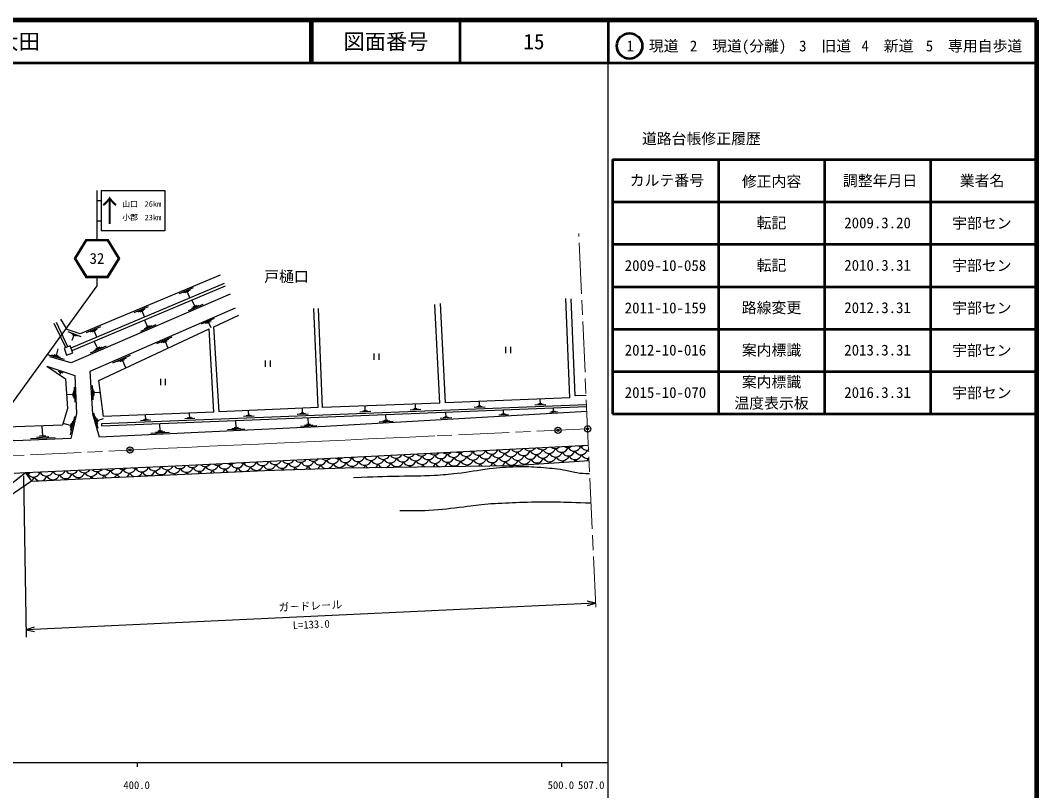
# Model space of a CAD drawing. Units: millimetres, scale not verified. Extents: x 40000 to 680000, y 20000 to 380000.
# Drawn here: x 440431 to 680000, y 198357 to 380000 of the extents above; entities that cross this region are included whole.
import ezdxf
from ezdxf.enums import TextEntityAlignment as Align

# ---------------------------------------------------------------- set-up
doc = ezdxf.new("R2010")
doc.units = ezdxf.units.MM
doc.header["$LTSCALE"] = 1000
doc.header["$PDMODE"] = 32
doc.header["$PDSIZE"] = 500
doc.linetypes.add('CHAIN', pattern=[18.5, 12, -1.5, 3.5, -1.5])
for name, color, linetype, lineweight in [('M-BGD', 7, 'Continuous', 25), ('M-BMK', 2, 'CHAIN', 13), ('M-BMK-SRVR', 3, 'Continuous', 25), ('M-STR-STRC', 7, 'Continuous', 25), ('M-TTL', 2, 'Continuous', 140), ('M-TTL-BAND', 7, 'Continuous', 25), ('M-TTL-FRAM', 2, 'Continuous', 50), ('M-TTL-LINE', 7, 'Continuous', 50)]:
    doc.layers.add(name, color=color, linetype=linetype, lineweight=lineweight)
doc.layers.add('M-TTL-TXT', color=7, linetype='Continuous')
doc.styles.add('@ＭＳ ゴシック', font='')
doc.styles.add('ＭＳ ゴシック', font='')
doc.styles.get('@ＭＳ ゴシック').set_extended_font_data('@MS Gothic')
doc.styles.get('ＭＳ ゴシック').set_extended_font_data('MS Gothic')

msp = doc.modelspace()

# ---------------------------------------------------------------- linework, layer by layer
at = {"layer": 'M-BGD'}
for p, q in [((488449, 317984), (452361, 302701)), ((488721, 317342), (452606, 302047)), ((477987, 315610), (481286, 316999)), ((478881, 315792), (480531, 316487)), ((479363, 315801), (480188, 316148)), ((479775, 315975), (480331, 314655)), ((481544, 312565), (480950, 313942)), ((569952, 291015), (569004, 314415)), ((571237, 291445), (570256, 314336)), ((456915, 297276), (491166, 312242)), ((467285, 311104), (470629, 312512)), ((468191, 311289), (469863, 311993)), ((468680, 311298), (469516, 311650)), ((469098, 311474), (469661, 310136)), ((483413, 312964), (479972, 311479)), ((482478, 312765), (480758, 312022)), ((481974, 312751), (481114, 312380)), ((510660, 288693), (509622, 312089)), ((511641, 288729), (510719, 312054)), ((539344, 289738), (538173, 313006)), ((540625, 289791), (539464, 313202)), ((470430, 307786), (469809, 309224)), ((483131, 308404), (486196, 309743)), ((483964, 308585), (485497, 309255)), ((486026, 307755), (491912, 310515)), ((451133, 302823), (448445, 308506)), ((451637, 303011), (448930, 308735)), ((451609, 306649), (454703, 305473)), ((456012, 306358), (459403, 307785)), ((456931, 306545), (458626, 307259)), ((457426, 306554), (458274, 306911)), ((457850, 306732), (458421, 305376)), ((458975, 295070), (484914, 307234)), ((472382, 308202), (468788, 306651)), ((471406, 307994), (469609, 307218)), ((470879, 307980), (469980, 307592)), ((484414, 308600), (485181, 308934)), ((484798, 308767), (485333, 307541)), ((486050, 287597), (484914, 307234)), ((487262, 287651), (486026, 307755)), ((452324, 306200), (453871, 305612)), ((453039, 305752), (452568, 304514)), ((452652, 305899), (453425, 305605)), ((472634, 303817), (476242, 305394)), ((473615, 304031), (475419, 304819)), ((474144, 304048), (475046, 304442)), ((448931, 300955), (449373, 302557)), ((452171, 303210), (450734, 302674)), ((450734, 302674), (451348, 301027)), ((452786, 301564), (452171, 303210)), ((460634, 303131), (456876, 301509)), ((459614, 302913), (457735, 302102)), ((458593, 302696), (457944, 304199)), ((459063, 302898), (458123, 302493)), ((474595, 304245), (475226, 302801)), ((554901, 301492), (554901, 302992)), ((556026, 301492), (556026, 302992)), ((450822, 300001), (446817, 301109)), ((449876, 300478), (447874, 301032)), ((449431, 300817), (448430, 301094)), ((451348, 301027), (452786, 301564)), ((462238, 299275), (466384, 301086)), ((463365, 299521), (465438, 300426)), ((463974, 299540), (465010, 299993)), ((464492, 299766), (465217, 298108)), ((498251, 298323), (498251, 299823)), ((499376, 298323), (499376, 299823)), ((523869, 299908), (523869, 301408)), ((524994, 299908), (524994, 301408)), ((449319, 297271), (450486, 296885)), ((449591, 297116), (450175, 296923)), ((449864, 296961), (449709, 296494)), ((449718, 297009), (450009, 296913)), ((460031, 286580), (458975, 295070)), ((473557, 293965), (473557, 295465)), ((474682, 293965), (474682, 295465)), ((452965, 292628), (453042, 290861)), ((453103, 293519), (453257, 289985)), ((457606, 290497), (457409, 293918)), ((457728, 291362), (457629, 293072)), ((457874, 291799), (457825, 292655)), ((457850, 292227), (459218, 292306)), ((452827, 291737), (451413, 291675)), ((452807, 292179), (452846, 291295)), ((569952, 291015), (540625, 289791)), ((548692, 289011), (548652, 290026)), ((563012, 289583), (562971, 290624)), ((573790, 291509), (571237, 291445)), ((459610, 284939), (573887, 289452)), ((459631, 284417), (573907, 288930)), ((486050, 287597), (460031, 286580)), ((510660, 288693), (487262, 287651)), ((494255, 286859), (494216, 287861)), ((506958, 287373), (506917, 288426)), ((539344, 289738), (511641, 288729)), ((523037, 287744), (520434, 287641)), ((522381, 287849), (521079, 287797)), ((522050, 287966), (521400, 287940)), ((521725, 287953), (521684, 288994)), ((534876, 288212), (532346, 288112)), ((534239, 288313), (532974, 288263)), ((533917, 288427), (533285, 288402)), ((533601, 288415), (533561, 289427)), ((540777, 286428), (540714, 287520)), ((549971, 288808), (547434, 288708)), ((549332, 288910), (548063, 288860)), ((549009, 289024), (548375, 288999)), ((554348, 287163), (554296, 288056)), ((564322, 289375), (561722, 289272)), ((563667, 289479), (562367, 289428)), ((563337, 289596), (562687, 289571)), ((567033, 287671), (565229, 287567)), ((566577, 287735), (565675, 287683)), ((566346, 287813), (565895, 287787)), ((566121, 287800), (566079, 288521)), ((453204, 286546), (452208, 282257)), ((452741, 285524), (452243, 283379)), ((458791, 283751), (457735, 287373)), ((458708, 284709), (458180, 286521)), ((458757, 285215), (458493, 286121)), ((458625, 285668), (460074, 286090)), ((471222, 285698), (468786, 285602)), ((470608, 285796), (469390, 285748)), ((470299, 285905), (469690, 285881)), ((469994, 285893), (469956, 286868)), ((481599, 286108), (479171, 286012)), ((480987, 286205), (479773, 286157)), ((480679, 286315), (480072, 286291)), ((480375, 286303), (480337, 287274)), ((491315, 283931), (491238, 285566)), ((495518, 286657), (493012, 286559)), ((494886, 286758), (493634, 286709)), ((494568, 286871), (493942, 286846)), ((508285, 287162), (505652, 287058)), ((507622, 287267), (506305, 287215)), ((507287, 287386), (506629, 287360)), ((508379, 284708), (508307, 286240)), ((528294, 285433), (525051, 285246)), ((527474, 285549), (525852, 285455)), ((527059, 285687), (526248, 285641)), ((526653, 285664), (526578, 286961)), ((542157, 286234), (539429, 286077)), ((541467, 286331), (540103, 286252)), ((541118, 286448), (540436, 286409)), ((555477, 287004), (553244, 286875)), ((554913, 287083), (553796, 287019)), ((554627, 287179), (554069, 287146)), ((445707, 281989), (445602, 284296)), ((452277, 284501), (450561, 284899)), ((452402, 285037), (452153, 283965)), ((459631, 284417), (459610, 284939)), ((475569, 282781), (471213, 282576)), ((474470, 282948), (472292, 282845)), ((473915, 283140), (472826, 283089)), ((473371, 283114), (473289, 284857)), ((493377, 283619), (489292, 283427)), ((492346, 283775), (490303, 283679)), ((491826, 283955), (490805, 283907)), ((510311, 284416), (506483, 284236)), ((509345, 284562), (507431, 284472)), ((508858, 284731), (507901, 284686)), ((448617, 281543), (442850, 281280)), ((447162, 281766), (444278, 281634)), ((446428, 282022), (444986, 281956)), ((441657, 273301), (439005, 273135)), ((443065, 271344), (429175, 261845))]:
    msp.add_line(p, q, dxfattribs=at)
for points in [[(487507, 319944), (454524, 306057), (451446, 307083), (449968, 309534)], [(489915, 315444), (452406, 299252), (447359, 300648)], [(446710, 298449), (453283, 296276), (453676, 287255), (452320, 281412), (439174, 280812), (413157, 285933), (393981, 285899), (377949, 282722), (369985, 281314), (368572, 287219), (371125, 302173)], [(446710, 298449), (451067, 295440), (451523, 288463), (450358, 284568), (437058, 284087), (413832, 288654), (390341, 288495), (372123, 284389), (370784, 287884), (373234, 301889)], [(459074, 281705), (457502, 287104), (456915, 297276)], [(573960, 287771), (512298, 284209), (459074, 281705)], [(574323, 279781), (521574, 277093), (476975, 274911), (441657, 273301)], [(441657, 273301), (443065, 271344), (498018, 273848), (517036, 274467), (556768, 275005), (574486, 276191)], [(441657, 273301), (428259, 262886), (407029, 256445)]]:
    msp.add_lwpolyline(points, dxfattribs=at)
for centre, start, end in [((537957, 279153), 231.79355, 314.04203), ((540945, 279415), 238.03887, 307.79671), ((542527, 278549), 207.61986, 342.38014), ((543934, 279676), 245.47101, 300.36457), ((545515, 278811), 207.61986, 342.38014), ((546922, 279938), 255.57076, 290.26482), ((548504, 279072), 207.61986, 341.0123), ((551493, 279334), 209.03148, 336.8041), ((553074, 278468), 207.61986, 342.38014), ((554481, 279595), 213.39734, 332.43825), ((556063, 278730), 207.61986, 342.38014), ((557470, 279857), 217.96896, 327.86662), ((559051, 278991), 207.61986, 342.38014), ((560458, 280118), 222.81295, 323.02263), ((562040, 279253), 207.61986, 342.38014), ((563447, 280380), 228.0277, 317.80788), ((565028, 279514), 207.61986, 342.38014), ((566610, 278649), 207.61986, 342.38014), ((566435, 280641), 233.77171, 312.06387), ((568017, 279776), 207.61986, 342.38014), ((569598, 278910), 207.61986, 342.38014), ((569424, 280902), 240.33519, 305.50039), ((571005, 280037), 207.61986, 342.38014), ((572587, 279172), 207.61986, 342.38014), ((572413, 281164), 248.38076, 297.45482), ((573994, 280298), 207.61986, 283.42968), ((575576, 279433), 207.61986, 223.12353), ((489965, 276962), 243.266, 302.33401), ((491547, 276097), 207.61986, 342.38014), ((492954, 277224), 253.00882, 292.59119), ((494535, 276358), 207.61986, 341.61156), ((497524, 276620), 208.41401, 337.186), ((500512, 276881), 213.01034, 332.58967), ((502094, 276016), 207.61986, 342.38014), ((503501, 277143), 217.83281, 327.7672), ((505082, 276277), 207.61986, 342.38014), ((506489, 277404), 222.95931, 322.64071), ((508071, 276539), 207.61986, 342.38014), ((509478, 277665), 228.50754, 317.09247), ((511059, 276800), 207.61986, 342.38014), ((512467, 277927), 234.67393, 310.92608), ((514048, 277061), 207.61986, 342.38014), ((515630, 276196), 207.61986, 342.38014), ((515455, 278188), 241.83968, 303.76033), ((517037, 277323), 207.61986, 342.38014), ((518618, 276457), 207.61986, 342.38014), ((518444, 278450), 250.98574, 294.61427), ((520025, 277584), 207.61986, 342.38014), ((521607, 276719), 207.61986, 342.38014), ((521432, 278711), 270.60001, 275), ((523014, 277846), 207.61986, 338.21572), ((524595, 276980), 207.61986, 342.38014), ((526002, 278107), 211.92876, 333.90682), ((527584, 277242), 207.61986, 342.38014), ((526177, 276115), 291.07815, 342.38014), ((528991, 278369), 216.42584, 329.40975), ((529165, 276376), 207.61986, 342.38014), ((530572, 277503), 207.61986, 342.38014), ((532154, 276638), 207.61986, 342.38014), ((531980, 278630), 221.1705, 324.66508), ((533561, 277765), 207.61986, 342.38014), ((535142, 276899), 207.61986, 342.38014), ((534968, 278892), 226.24849, 319.58709), ((536550, 278026), 207.61986, 342.38014), ((538131, 277161), 207.61986, 342.38014), ((536724, 276034), 307.63409, 342.38014), ((539538, 278288), 207.61986, 342.38014), ((539713, 276295), 207.61986, 250.18386), ((541120, 277422), 207.61986, 342.38014), ((539713, 276295), 291.36763, 342.38014), ((542701, 276557), 207.61986, 342.38014), ((544108, 277684), 207.61986, 342.38014), ((545690, 276818), 207.61986, 342.38014), ((547097, 277945), 207.61986, 342.38014), ((548678, 277080), 207.61986, 342.38014), ((550085, 278207), 207.61986, 342.38014), ((551667, 277341), 207.61986, 342.38014), ((550260, 276214), 307.80235, 342.38014), ((553248, 276476), 207.61986, 249.89822), ((554655, 277603), 207.61986, 342.38014), ((553248, 276476), 291.65327, 342.38014), ((556237, 276737), 207.61986, 342.38014), ((557644, 277864), 207.61986, 342.38014), ((559225, 276999), 207.61986, 342.38014), ((560633, 278126), 207.61986, 342.38014), ((562214, 277260), 207.61986, 342.38014), ((563621, 278387), 207.61986, 342.38014), ((560807, 276133), 332.03748, 342.38014), ((563795, 276395), 207.61986, 218.20077), ((565203, 277522), 207.61986, 342.38014), ((563795, 276395), 329.45607, 342.38014), ((566784, 276656), 207.61986, 220.86439), ((568191, 277783), 207.61986, 342.38014), ((566784, 276656), 326.79245, 342.38014), ((569773, 276918), 207.61986, 223.62499), ((571180, 278045), 207.61986, 342.38014), ((569773, 276918), 324.03185, 342.38014), ((572761, 277179), 207.61986, 226.50125), ((574168, 278306), 207.61986, 280.43895), ((572761, 277179), 321.15558, 342.38014), ((575750, 277441), 207.61986, 218.34327), ((441973, 274771), 262.37033, 299.08998), ((440566, 273644), 330.65573, 342.38014), ((443555, 273906), 207.61986, 342.38014), ((444962, 275033), 259.03239, 286.19), ((446543, 274167), 207.61986, 339.30329), ((449532, 274429), 210.81574, 334.40666), ((452521, 274690), 215.94864, 329.27376), ((454102, 273825), 207.61986, 342.38014), ((455509, 274951), 221.40484, 323.81756), ((457091, 274086), 207.61986, 342.38014), ((458498, 275213), 227.31692, 317.90548), ((460079, 274347), 207.61986, 342.38014), ((461486, 275474), 233.90969, 311.31271), ((463068, 274609), 207.61986, 342.38014), ((464475, 275736), 241.6329, 303.5895), ((466056, 274870), 207.61986, 342.38014), ((464649, 273743), 302.11728, 342.38014), ((467638, 274005), 207.61986, 253.92558), ((467464, 275997), 251.72825, 293.49415), ((469045, 275132), 207.61986, 341.63777), ((467638, 274005), 291.2925, 342.38014), ((470626, 274266), 207.61986, 342.38014), ((472034, 275393), 208.38907, 336.83333), ((473615, 274528), 207.61986, 342.38014), ((475022, 275655), 213.39711, 331.82529), ((476604, 274789), 207.61986, 342.38014), ((475196, 273662), 330.94088, 342.38014), ((478011, 275916), 218.68168, 326.88497), ((478185, 273924), 207.61986, 219.6235), ((479592, 275051), 207.61986, 342.38014), ((478185, 273924), 325.59458, 342.38014), ((481174, 274185), 207.61986, 225.37728), ((480999, 276178), 223.90603, 321.69398), ((482581, 275312), 207.61986, 342.38014), ((481174, 274185), 319.8408, 342.38014), ((484162, 274447), 207.61986, 231.72645), ((483988, 276439), 229.54609, 316.05393), ((485569, 275574), 207.61986, 342.38014), ((484162, 274447), 313.49163, 342.38014), ((487151, 274708), 207.61986, 239.02448), ((486977, 276701), 235.85318, 309.74683), ((488558, 275835), 207.61986, 342.38014), ((487151, 274708), 306.1936, 342.38014), ((490139, 274970), 207.61986, 248.12659), ((490139, 274970), 297.09149, 342.38014), ((493128, 275231), 207.61986, 263.39826), ((493128, 275231), 281.81982, 342.38014), ((496117, 275493), 207.61986, 342.38014), ((494709, 274366), 338.35606, 342.38014), ((497698, 274627), 207.61986, 211.80408), ((499105, 275754), 207.61986, 342.38014), ((497698, 274627), 332.8202, 342.38014), ((500687, 274889), 207.61986, 217.77134), ((500687, 274889), 325.95521, 342.38014), ((503675, 275150), 207.61986, 225.29626), ((503675, 275150), 318.4303, 342.38014), ((506664, 275412), 207.61986, 233.91115), ((506664, 275412), 309.81541, 342.38014), ((509652, 275673), 207.61986, 244.6793), ((509652, 275673), 299.04726, 342.38014), ((512641, 275935), 207.61986, 263.9858), ((512641, 275935), 279.74076, 342.38014), ((514222, 275069), 336.61064, 342.38014), ((517211, 275331), 207.61986, 213.70872), ((517211, 275331), 328.77643, 342.38014), ((520200, 275592), 207.61986, 222.52697), ((520200, 275592), 319.02452, 342.38014), ((523188, 275854), 207.61986, 234.08633), ((523188, 275854), 307.46516, 342.38014), ((526177, 276115), 207.61986, 250.47334), ((527758, 275250), 337.68704, 342.38014), ((530747, 275511), 207.61986, 212.65589), ((530747, 275511), 328.8956, 342.38014), ((533735, 275772), 207.61986, 222.39156), ((533735, 275772), 319.15993, 342.38014), ((536724, 276034), 207.61986, 233.9174), ((541294, 275430), 337.79693, 342.38014), ((544283, 275691), 207.61986, 212.53688), ((544283, 275691), 329.01461, 342.38014), ((547271, 275953), 207.61986, 222.25643), ((547271, 275953), 319.29506, 342.38014), ((550260, 276214), 207.61986, 233.74914), ((554830, 275610), 337.90673, 342.38014), ((557818, 275872), 207.61986, 212.41801), ((557818, 275872), 334.54869, 342.38014), ((560807, 276133), 207.61986, 215.61935), ((442148, 272779), 302.45622, 342.38014), ((445136, 273040), 207.61986, 262.51367), ((445136, 273040), 282.70441, 342.38014), ((448125, 273302), 207.61986, 342.38014), ((446718, 272175), 338.51864, 342.38014), ((449706, 272436), 207.61986, 211.63431), ((451113, 273563), 207.61986, 342.38014), ((449706, 272436), 333.58377, 342.38014), ((452695, 272698), 207.61986, 216.81804), ((452695, 272698), 328.40004, 342.38014), ((455684, 272959), 207.61986, 222.34355), ((455684, 272959), 322.87453, 342.38014), ((458672, 273221), 207.61986, 228.3547), ((458672, 273221), 316.86338, 342.38014), ((461661, 273482), 207.61986, 235.10091), ((461661, 273482), 310.11717, 342.38014), ((464649, 273743), 207.61986, 243.1008), ((469219, 273139), 340.83403, 342.38014), ((472208, 273401), 207.61986, 209.22325), ((472208, 273401), 335.99483, 342.38014), ((475196, 273662), 207.61986, 214.27719)]:
    msp.add_arc(centre, 1625, start, end, dxfattribs=at)
for points, knots in [([(574629, 273061), (573200, 273096), (572759, 273109), (571575, 273274), (570357, 273444), (569711, 273737), (568497, 273935), (566400, 274277), (565208, 274363), (563089, 274526), (560866, 274697), (559614, 274742), (557385, 274700), (554892, 274653), (553498, 274491), (551021, 274213), (548027, 273877), (546378, 273474), (543387, 273118), (541288, 272868), (540106, 272780), (537996, 272665), (534767, 272491), (532952, 272556), (529719, 272474), (525507, 272367), (524183, 272323), (518937, 272161)], [0, 0, 0, 0, 1, 1, 1, 2, 2, 2, 3, 3, 3, 4, 4, 4, 5, 5, 5, 6, 6, 6, 7, 7, 7, 8, 8, 8, 9, 9, 9, 9]), ([(574944, 266125), (567743, 266360), (565776, 266506), (559902, 266343), (557196, 266268), (555682, 266169), (552977, 266050), (552085, 266010), (551583, 266026), (550695, 265945), (548458, 265743), (547223, 265478), (544991, 265232), (541768, 264878), (539970, 264559), (536731, 264415), (534064, 264296), (533132, 264300), (529897, 264380)], [0, 0, 0, 0, 1, 1, 1, 2, 2, 2, 3, 3, 3, 4, 4, 4, 5, 5, 5, 6, 6, 6, 6])]:
    msp.add_open_spline(points, degree=3, knots=knots, dxfattribs=at)
at = {"layer": 'M-BMK'}
for p, q in [((576059, 241589), (572053, 329732)), ((574147, 283659), (538127, 282005)), ((506265, 280542), (500891, 280295)), ((511496, 280782), (506265, 280542)), ((517015, 281035), (511496, 280782)), ((522487, 281287), (517015, 281035)), ((532144, 281730), (522487, 281287)), ((538127, 282005), (532144, 281730)), ((484944, 279563), (479445, 279310)), ((490709, 279827), (484944, 279563)), ((496563, 280096), (490709, 279827)), ((500891, 280295), (496563, 280096))]:
    msp.add_line(p, q, dxfattribs=at)
msp.add_lwpolyline([(479445, 279310), (473271, 279027), (425396, 276697)], dxfattribs=at)
at = {"layer": 'M-BMK-SRVR'}
for centre in [(567154, 283338), (574147, 283659), (466279, 278686)]:
    msp.add_circle(centre, 750, dxfattribs=at)
for p in [(567154, 283338), (574147, 283659), (574147, 283659), (466279, 278686)]:
    msp.add_point(p, dxfattribs=at)
at = {"layer": 'M-STR-STRC'}
for p, q in [((458487, 339857), (458487, 328357)), ((459487, 339857), (474487, 339857)), ((459487, 339857), (459487, 330357)), ((474487, 339857), (474487, 330357)), ((458487, 337482), (459487, 337482)), ((458487, 332732), (459487, 332732)), ((455851, 328357), (453087, 323857)), ((455851, 328357), (461123, 328357)), ((474487, 330357), (459487, 330357)), ((463887, 323857), (461123, 328357)), ((456018, 328057), (453439, 323857)), ((456018, 328057), (460955, 328057)), ((463534, 323857), (460955, 328057)), ((453087, 323857), (455851, 319357)), ((453439, 323857), (456018, 319657)), ((460955, 319657), (463534, 323857)), ((461123, 319357), (463887, 323857)), ((455851, 319357), (461123, 319357)), ((456018, 319657), (460955, 319657)), ((458487, 319357), (458487, 317357)), ((458487, 317357), (432956, 282175)), ((441210, 272603), (441846, 234558)), ((576013, 242596), (441816, 236320)), ((576013, 242596), (574059, 243023)), ((574107, 241989), (576013, 242596)), ((443722, 236927), (441816, 236320)), ((441816, 236320), (443770, 235893))]:
    msp.add_line(p, q, dxfattribs=at)
at = {"layer": 'M-TTL'}
for p, q in [((680000, 380000), (40000, 380000)), ((680000, 20000), (680000, 380000))]:
    msp.add_line(p, q, dxfattribs=at)
at = {"layer": 'M-TTL-BAND'}
for p, q in [((579000, 20000), (579000, 370000)), ((40000, 205000), (579000, 205000)), ((468000, 205000), (468000, 204000)), ((568000, 205000), (568000, 204000))]:
    msp.add_line(p, q, dxfattribs=at)
at = {"layer": 'M-TTL-FRAM'}
for p, q in [((580000, 347197), (580000, 287197)), ((580000, 347197), (680000, 347197)), ((580000, 287197), (680000, 287197))]:
    msp.add_line(p, q, dxfattribs=at)
at = {"layer": 'M-TTL-LINE'}
for p, q in [((508747, 380000), (508747, 370000)), ((509247, 380000), (509247, 370000)), ((543997, 380000), (543997, 370000)), ((579000, 380000), (579000, 370000)), ((40000, 370000), (680000, 370000)), ((605000, 347197), (605000, 287197)), ((630000, 347197), (630000, 287197)), ((655000, 347197), (655000, 287197)), ((580000, 337197), (680000, 337197)), ((580000, 327197), (680000, 327197)), ((580000, 317197), (680000, 317197)), ((580000, 307197), (680000, 307197)), ((580000, 297197), (680000, 297197))]:
    msp.add_line(p, q, dxfattribs=at)
msp.add_circle((584031, 373958), 3000, dxfattribs=at)

# ---------------------------------------------------------------- texts
at = {"layer": 'M-BGD', "style": 'ＭＳ ゴシック'}
msp.add_text('戸樋口', height=2566, dxfattribs=at).set_placement((503162, 319590), align=Align.MIDDLE_CENTER)
at = {"layer": 'M-STR-STRC', "style": 'ＭＳ ゴシック'}
for s, height, p in [('↑', 5132, (461487, 335107)), ('山口', 1320, (466287, 336690)), ('26km', 1320, (471687, 336690)), ('小郡', 1320, (466307, 333509)), ('23km', 1320, (471687, 333509)), ('32', 2566, (458487, 323857))]:
    msp.add_text(s, height=height, dxfattribs=at).set_placement(p, align=Align.MIDDLE_CENTER)
msp.add_text('ガ－ドレ－ル', height=1833, rotation=2.678, dxfattribs=at).set_placement((508868, 240457), align=Align.BOTTOM_CENTER)
at = {"layer": 'M-STR-STRC', "style": '@ＭＳ ゴシック'}
msp.add_text('L=133.0', height=1833, rotation=2.678, dxfattribs=at).set_placement((508961, 238459), align=Align.TOP_CENTER)
at = {"layer": 'M-TTL-BAND', "style": 'ＭＳ ゴシック'}
for s, p in [('400.0', (467844, 198195)), ('500.0', (567844, 198195)), ('507.0', (575000, 198195))]:
    msp.add_text(s, height=1833, dxfattribs=at).set_placement(p, align=Align.BOTTOM_CENTER)
at = {"layer": 'M-TTL-TXT', "style": 'ＭＳ ゴシック'}
msp.add_text('美祢市美東町大田', height=3666, dxfattribs=at).set_placement((405024, 375000), align=Align.MIDDLE_LEFT)
for s, height, p in [('図面番号', 3666, (526622, 375000)), ('15', 3666, (561497, 375000)), ('1\u3000現道', 2566, (589448, 373958)), ('2\u3000現道(分離)', 2566, (609619, 373958)), ('3\u3000旧道', 2566, (630121, 373958)), ('4\u3000新道', 2566, (644824, 373958)), ('5\u3000専用自歩道', 2566, (665228, 373958)), ('道路台帳修正履歴', 2566, (600968, 352113)), ('カルテ番号', 2566, (592839, 342277)), ('修正内容', 2566, (617509, 342023)), ('調整年月日', 2566, (643089, 342197)), ('業者名', 2566, (667134, 342197)), ('転記', 2566, (617500, 332245)), ('2009.3.20', 2566, (642500, 332245)), ('宇部セン', 2566, (667077, 332189)), ('2009-10-058', 2566, (592500, 322189)), ('転記', 2566, (617500, 322245)), ('2010.3.31', 2566, (642500, 322245)), ('宇部セン', 2566, (667077, 322189)), ('路線変更', 2566, (617500, 312245)), ('宇部セン', 2566, (667077, 312189)), ('2011-10-159', 2566, (592500, 312189)), ('2012.3.31', 2566, (642500, 312245)), ('2012-10-016', 2566, (592500, 302245)), ('案内標識', 2566, (617500, 302245)), ('2013.3.31', 2566, (642500, 302245)), ('宇部セン', 2566, (667077, 302189)), ('案内標識', 2566, (617500, 294745)), ('2015-10-070', 2566, (592500, 292245)), ('2016.3.31', 2566, (642500, 292245)), ('宇部セン', 2566, (667077, 292189)), ('温度表示板', 2566, (617500, 289745))]:
    msp.add_text(s, height=height, dxfattribs=at).set_placement(p, align=Align.MIDDLE_CENTER)

doc.saveas('drawing.dxf')
